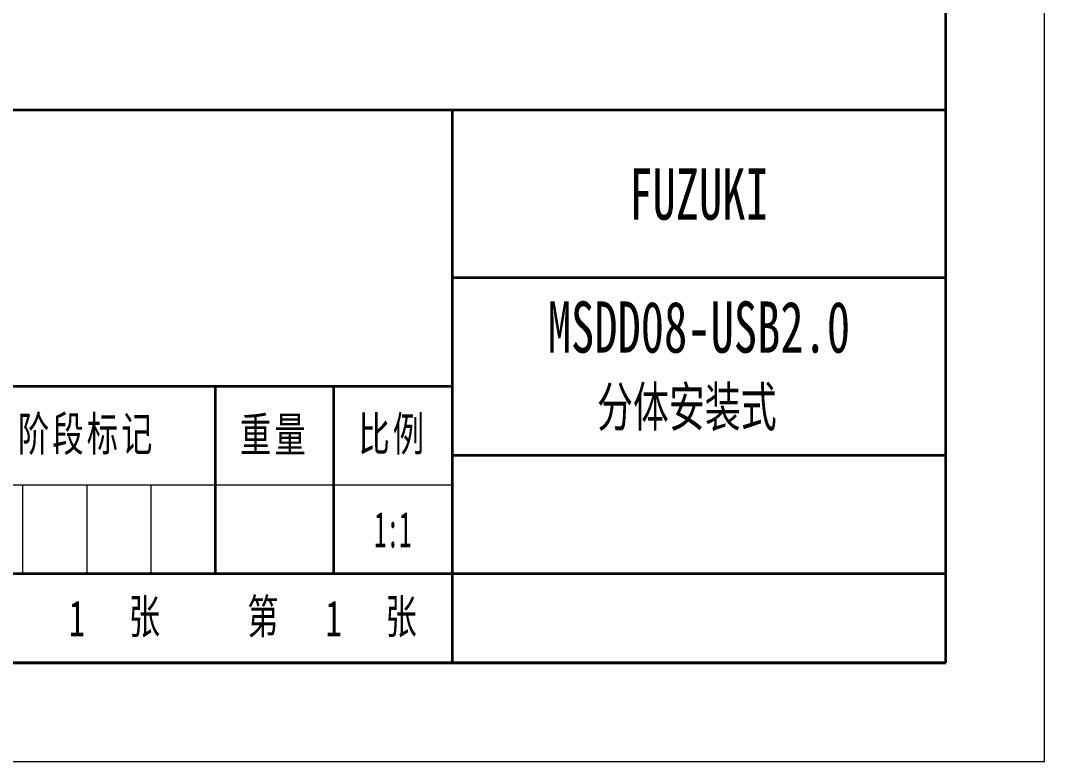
# Model space of a CAD drawing. Header units: millimetres. Extents: x -105 to 105, y -148 to 148.
# Drawn here: x 1.3 to 105, y -148.5 to -73.4 of the extents above; entities that cross this region are included whole.
import ezdxf
from ezdxf.enums import TextEntityAlignment as Align

# ---------------------------------------------------------------- set-up
doc = ezdxf.new("R2010")
doc.units = ezdxf.units.MM
doc.linetypes.add('点画线', pattern=[18, 12, -2, 2, -2])
doc.layers.get('0').update_dxf_attribs({"lineweight": 18})
for name, color, linetype, lineweight in [('尺寸线层', 3, 'Continuous', 18), ('粗实线层', 7, 'Continuous', 35), ('细实线层', 7, 'Continuous', 18)]:
    doc.layers.add(name, color=color, linetype=linetype, lineweight=lineweight)
doc.styles.add('标准', font='', dxfattribs={"width": 0.667, "height": 1})
doc.styles.get('标准').set_extended_font_data('SimSun')

# ---------------------------------------------------------------- blocks, each defined once
blk = doc.blocks.new('$CAXA_FRAME_13B17AC1$')
at = {"layer": '粗实线层'}
for p, q in [((95, -138.5), (95, 138.5)), ((-95, -138.5), (95, -138.5))]:
    blk.add_line(p, q, dxfattribs=at)
at = {"layer": '细实线层'}
for p, q in [((105, -148.5), (105, 148.5)), ((-105, -148.5), (105, -148.5))]:
    blk.add_line(p, q, dxfattribs=at)

msp = doc.modelspace()

# ---------------------------------------------------------------- linework, layer by layer
at = {"layer": '粗实线层', "color": 7}
for p, q in [((95, -82.5), (-85, -82.5)), ((45, -82.5), (45, -138.5)), ((95, -138.5), (95, -82.5)), ((95, -99.5), (45, -99.5)), ((45, -110.5), (-85, -110.5)), ((21, -110.5), (21, -129.5)), ((33, -110.5), (33, -129.5)), ((95, -117.5), (45, -117.5)), ((95, -129.5), (-5, -129.5)), ((95, -138.5), (-85, -138.5))]:
    msp.add_line(p, q, dxfattribs=at)
at = {"layer": '细实线层', "color": 7}
for p, q in [((45, -120.5), (-5, -120.5)), ((1.5, -120.5), (1.5, -129.5)), ((8, -120.5), (8, -129.5)), ((14.5, -120.5), (14.5, -129.5))]:
    msp.add_line(p, q, dxfattribs=at)

# ---------------------------------------------------------------- block references
at = {"layer": '粗实线层'}
msp.add_blockref('$CAXA_FRAME_13B17AC1$', (0, 0), dxfattribs=at)

# ---------------------------------------------------------------- texts
at = {"linetype": '点画线', "style": '标准', "width": 0.667}
msp.add_text('分体安装式', height=4, dxfattribs=at).set_placement((59.679, -114.564))
at = {"layer": '尺寸线层', "color": 7, "char_height": 3.4806, "attachment_point": 5, "line_spacing_factor": 0.963108, "style": '标准'}
for s, insert, width in [('\\T1.1;阶段标记', (8, -115.5), 50), ('\\T1.1;重量', (27, -115.5), 22), ('\\T1.1;比例', (39, -115.5), 22), ('\\T1.1;张', (14, -134), 8), ('\\T1.1;第', (26, -134), 8), ('\\T1.1;张', (40, -134), 8)]:
    msp.add_mtext(s, dxfattribs=dict(at, insert=insert, width=width))
at = {"layer": '尺寸线层', "color": 7, "style": '标准'}
for tag, text, height, width, p in [('FUZUKI', '', 5.191, 0.667, (70, -91)), ('MSDD08-USB2.0', '', 5.191, 0.667, (70, -104.486)), ('1:1', '1:1', 3.6334, 0.510551, (39, -125)), ('1', '', 3.633, 0.667, (7, -134)), ('1', '', 3.633, 0.667, (33, -134))]:
    msp.add_attdef(tag, text=text, height=height, dxfattribs=dict(at, width=width)).set_placement(p, align=Align.MIDDLE_CENTER)

doc.saveas('drawing.dxf')
